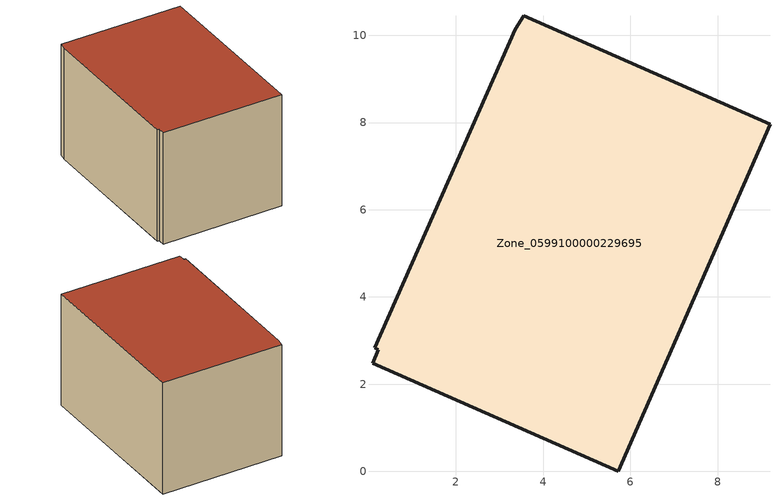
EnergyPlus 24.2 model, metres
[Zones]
Zone_0599100000229695
 floor ground (C_G): 3.55,10.45 9.2,7.96 5.72,0 0.09,2.48 0.22,2.79 0.14,2.84 3.36,10.14 z0
 wall outside (C_F): 9.2,7.96 3.55,10.45 3.36,10.14 0.14,2.84 0.22,2.79 0.09,2.48 5.72,0 9.2,7.96 z0:5.82
 roof outside (C_R): 0.22,2.79 0.09,2.48 5.72,0 9.2,7.96 3.55,10.45 3.36,10.14 0.14,2.84 z5.82
[BUILDING]
Pand.0599100000229695: North Axis=0; Terrain=City; Loads Convergence Tolerance Value=0.04; Temperature Convergence Tolerance Value=0.4; Solar Distribution=FullExterior; Maximum Number of Warmup Days=25; Minimum Number of Warmup Days=1
[Site:Location]
Rotterdam.The.Hague.AP_ZH_NLD Design_Conditions: Latitude=51.96; Longitude=4.45; Time Zone=1; Elevation=-4.5
[SITE:GROUNDTEMPERATURE:BUILDINGSURFACE]
18, 18, 18, 18, 18, 18, 18, 18, 18, 18, 18, 18
[MATERIAL] Thermal Absorptance=0.9; Solar Absorptance=0.7; Visible Absorptance=0.7
Name | Roughness | Thickness | Conductivity | Density | Specific Heat
G.TC.1946-1964 | MediumSmooth | 0.15 | 1 | 540 | 1210
F.TC.1946-1964 | Rough | 0.3 | 0.857143 | 1920 | 840
R.TC.1946-1964 | MediumRough | 0.2 | 0.235294 | 1500 | 1000
[CONSTRUCTION]
C_G: G.TC.1946-1964
C_F: F.TC.1946-1964
C_R: R.TC.1946-1964
[ZONE]
Zone_0599100000229695: Type=1; Multiplier=1; Ceiling Height=Autocalculate; Volume=Autocalculate; Floor Area=autocalculate; Part of Total Floor Area=Yes
[ZONEINFILTRATION:DESIGNFLOWRATE]
Infil_Zone_0599100000229695: Zone or ZoneList or Space or SpaceList=Zone_0599100000229695; Schedule=AlwaysOn; Design Flow Rate Calculation Method=Flow/Area; Flow Rate per Floor Area=0.003; Constant Term Coefficient=1; Temperature Term Coefficient=0; Velocity Term Coefficient=0; Velocity Squared Term Coefficient=0
[HVACTEMPLATE:ZONE:IDEALLOADSAIRSYSTEM]
Zone_0599100000229695: Maximum Heating Supply Air Temperature=50; Minimum Cooling Supply Air Temperature=13; Maximum Heating Supply Air Humidity Ratio=0.0156; Minimum Cooling Supply Air Humidity Ratio=0.0077; Heating Limit=NoLimit; Cooling Limit=NoLimit; Dehumidification Control Type=ConstantSensibleHeatRatio; Cooling Sensible Heat Ratio=0.7; Dehumidification Setpoint=60; Humidification Control Type=None; Humidification Setpoint=30; Outdoor Air Method=None; Outdoor Air Flow Rate per Person=0.00944; Outdoor Air Flow Rate per Zone Floor Area=0; Outdoor Air Flow Rate per Zone=0; Demand Controlled Ventilation Type=None; Outdoor Air Economizer Type=NoEconomizer; Heat Recovery Type=None; Sensible Heat Recovery Effectiveness=0.7; Latent Heat Recovery Effectiveness=0.65
[ZONECONTROL:THERMOSTAT]
ThermostatControl_Zone_0599100000229695: Zone or ZoneList=Zone_0599100000229695; Control Type Schedule=DualSetpointControlType; Control 1=Thermostat_Zone_0599100000229695; Temperature Difference Between Cutout And Setpoint=0
[THERMOSTATSETPOINT:DUALSETPOINT]
Thermostat_Zone_0599100000229695: Heating Setpoint Temperature Schedule=HeatingSetpoint_Zone_0599100000229695; Cooling Setpoint Temperature Schedule=CoolingSetpoint_Zone_0599100000229695
[SCHEDULE:COMPACT]
HeatingSetpoint_Zone_0599100000229695: Through: 12/31, For: AllDays, Until: 24:00, 21
CoolingSetpoint_Zone_0599100000229695: Through: 12/31, For: AllDays, Until: 24:00, 24
DualSetpointControlType: Through: 12/31, For: AllDays, Until: 24:00, 4
AlwaysOn: Through: 12/31, For: AllDays, Until: 24:00, 1
